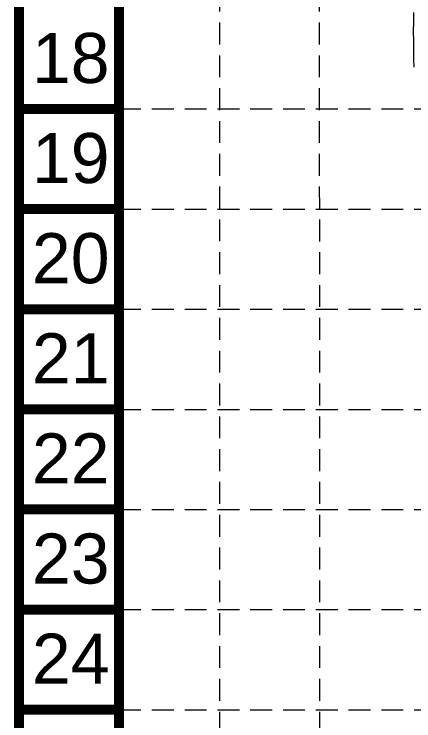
# Model space of a CAD drawing. Extents: x 2140663 to 2528301, y 336313 to 7007653.
# Drawn here: x 2527200.1 to 2527309.9, y 7006962.5 to 7007156.3 of the extents above; entities that cross this region are included whole.
import ezdxf
from ezdxf.enums import TextEntityAlignment as Align

# ---------------------------------------------------------------- set-up
doc = ezdxf.new("R2010")
doc.units = 0
doc.header["$MEASUREMENT"] = 0
doc.linetypes.add('HIDDEN', pattern=[0.375, 0.25, -0.125])
for name, color, linetype in [('1 EXISTING CONTOURS', 43, 'Continuous'), ('BASE', 7, 'Continuous'), ('GRID', 254, 'HIDDEN')]:
    doc.layers.add(name, color=color, linetype=linetype)
doc.styles.get("Standard").update_dxf_attribs({"font": 'ARIAL.TTF'})

msp = doc.modelspace()

# ---------------------------------------------------------------- linework, layer by layer
at = {"layer": '1 EXISTING CONTOURS', "color": 43, "lineweight": 0, "extrusion": (0.9999859290375871, -0.005304877645525851, 0), "elevation": 2490102.057350195}
msp.add_lwpolyline([(7020465.297124918, 599.0000000000007), (7020462.690946165, 599.0000000000007)], dxfattribs=at)
at = {"layer": '1 EXISTING CONTOURS', "color": 43, "lineweight": 0, "extrusion": (0.999998835301915, -0.00152623550401204, 0), "elevation": 2516612.203703455}
msp.add_lwpolyline([(7011003.328137679, 599.0000000000007), (7011000.673834284, 599.0000000000007)], dxfattribs=at)
at = {"layer": '1 EXISTING CONTOURS', "color": 43, "lineweight": 0, "extrusion": (0.9999938239383759, 0.003514553329311175, 0), "elevation": 2551921.109799182}
msp.add_lwpolyline([(6998225.923882079, 599), (6998223.286892227, 599)], dxfattribs=at)
at = {"layer": '1 EXISTING CONTOURS', "color": 43, "lineweight": 0, "extrusion": (0.9999476685901787, 0.01023035097474268, 0), "elevation": 2598863.055212694}
msp.add_lwpolyline([(6980926.968826556, 599.0000000000007), (6980924.414531019, 599.0000000000007)], dxfattribs=at)
at = {"layer": '1 EXISTING CONTOURS', "color": 43, "lineweight": 0, "elevation": 599}
for points in [[(2527309.746156278, 7007146.374104665), (2527309.792695682, 7007143.968239456)], [(2527309.792695682, 7007143.968239456), (2527309.863187714, 7007141.776155868)]]:
    msp.add_lwpolyline(points, dxfattribs=at)
at = {"layer": 'BASE', "const_width": 2.745747206990553}
for points in [[(2528299.78878798, 7005894.74224999), (2528299.78878798, 7007652.020462465), (2527201.489905182, 7007652.020462465), (2527201.489905182, 7005894.74224999)], [(2528272.331315909, 7005922.199722059), (2528272.331315909, 7007624.562990395), (2527228.947377252, 7007624.562990395), (2527228.947377252, 7005922.199722059)]]:
    msp.add_lwpolyline(points, close=True, dxfattribs=at)
for points in [[(2527228.947377252, 7007130.328493137), (2527201.489905182, 7007130.328493137)], [(2527228.947377252, 7007102.871021064), (2527201.489905182, 7007102.871021064)], [(2527228.947377252, 7007075.413548996), (2527201.489905182, 7007075.413548996)], [(2527228.947377252, 7007047.956076927), (2527201.489905182, 7007047.956076927)], [(2527228.947377252, 7007020.498604855), (2527201.489905182, 7007020.498604855)], [(2527228.947377252, 7006993.041132786), (2527201.489905182, 7006993.041132786)], [(2527228.947377252, 7006965.583660717), (2527201.489905182, 7006965.583660717)]]:
    msp.add_lwpolyline(points, dxfattribs=at)
at = {"layer": 'GRID', "color": 253, "linetype": 'HIDDEN', "lineweight": 0, "ltscale": 24}
for p, q in [((2527256.655494211, 7006032.033473901), (2527256.506897917, 7007623.531352802)), ((2527284.22944134, 7006032.029138699), (2527283.888049903, 7007623.518987718)), ((2527228.947377252, 7007130.328493137), (2528272.331315909, 7007130.328493137)), ((2527228.947377252, 7007102.871021064), (2528272.331315909, 7007102.871021064)), ((2527228.947377252, 7007075.413548996), (2528272.331315909, 7007075.413548996)), ((2527228.947377252, 7007047.956076927), (2528272.331315909, 7007047.956076927)), ((2527228.947377252, 7007020.498604855), (2528272.331315909, 7007020.498604855)), ((2527228.947377252, 7006993.041132786), (2528272.331315909, 7006993.041132786)), ((2527228.947377252, 7006965.583660717), (2528272.331315909, 7006965.583660717))]:
    msp.add_line(p, q, dxfattribs=at)

# ---------------------------------------------------------------- texts
at = {"layer": 'BASE'}
for s, p in [('18', (2527215.65995868, 7007144.326533757)), ('19', (2527215.659977844, 7007116.869051256)), ('20', (2527215.659997006, 7007089.411577416)), ('21', (2527215.659997006, 7007061.95411224)), ('22', (2527215.659997006, 7007034.496655725)), ('23', (2527215.66001617, 7007007.039173224)), ('24', (2527215.660035332, 7006979.581699383))]:
    msp.add_text(s, height=13.72873603495276, dxfattribs=at).set_placement(p, align=Align.MIDDLE_CENTER)

doc.saveas('drawing.dxf')
